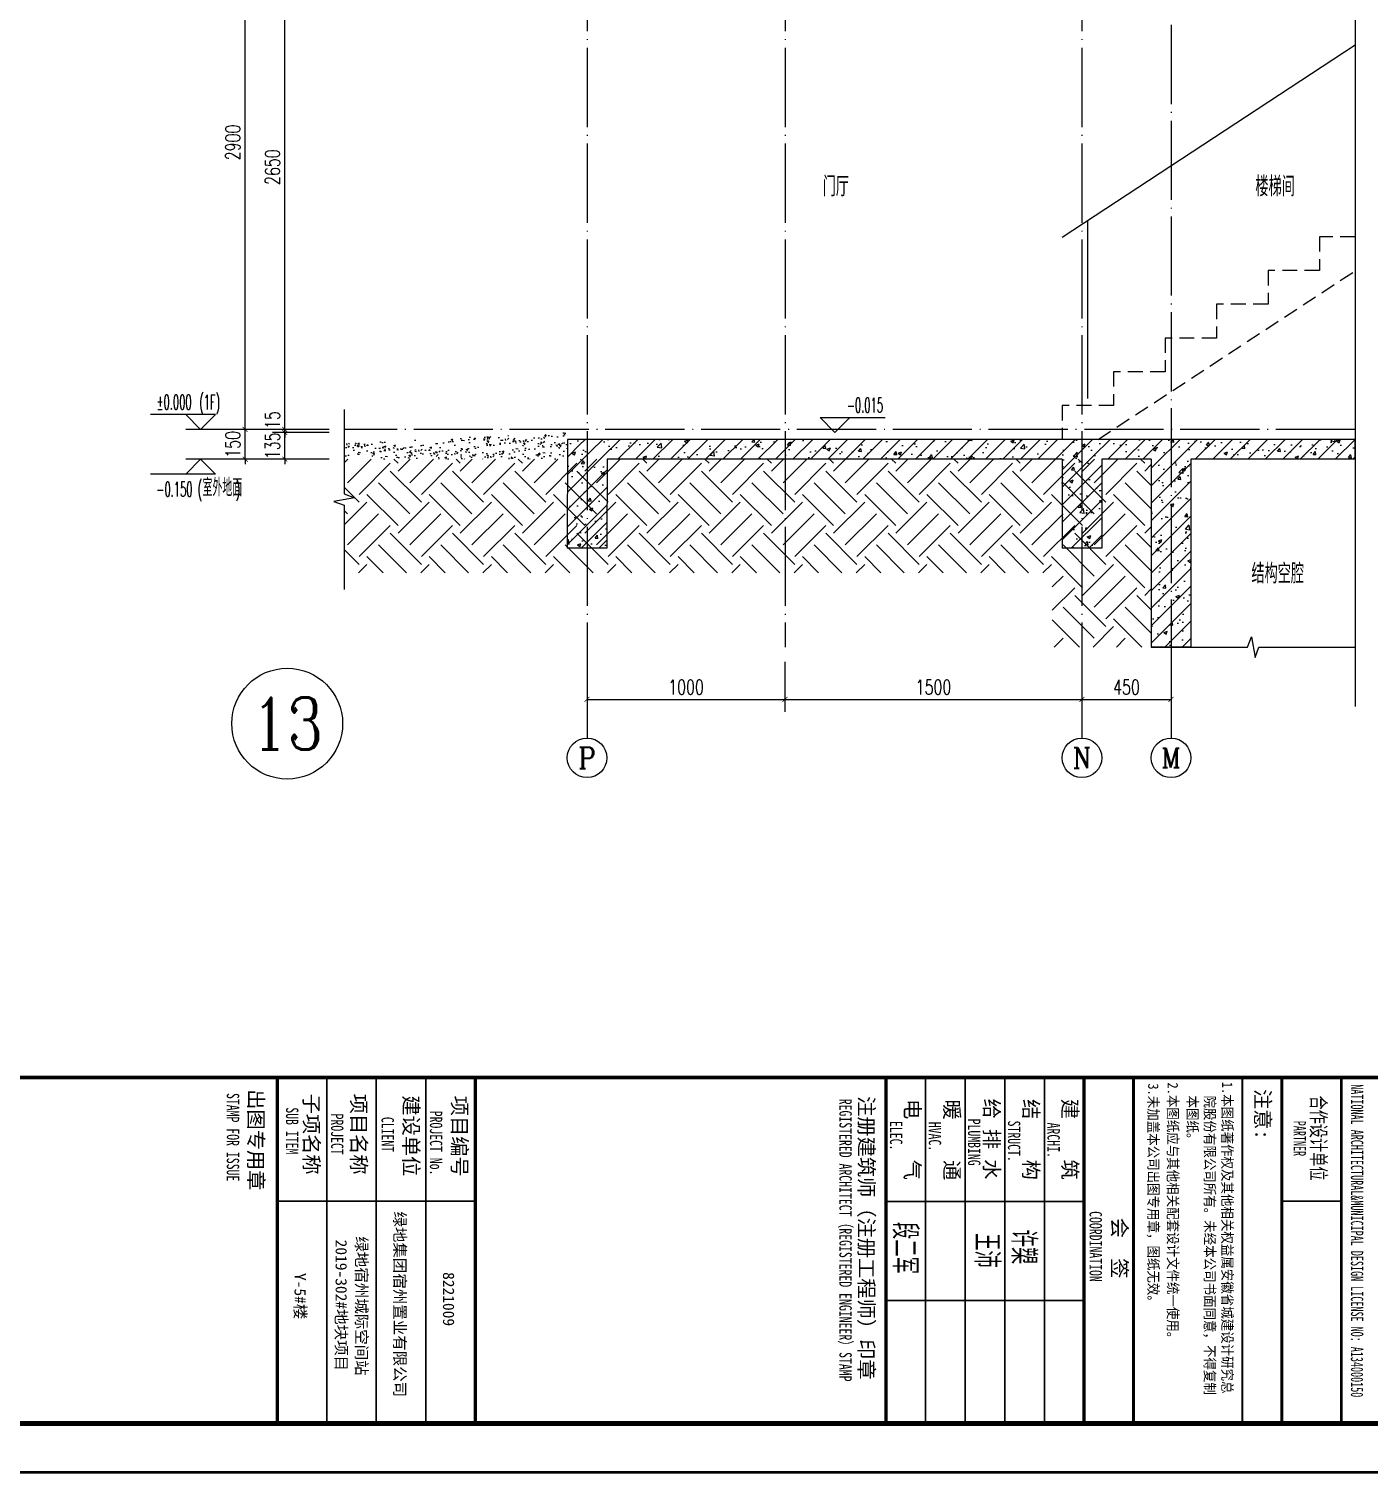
# Model space of a CAD drawing. Extents: x -668857 to 185752, y -270966 to 286822.
# Drawn here: x 134022 to 140792, y 118011 to 125308 of the extents above; entities that cross this region are included whole.
import ezdxf
from ezdxf.enums import TextEntityAlignment as Align

# ---------------------------------------------------------------- set-up
doc = ezdxf.new("R2010")
doc.units = 0
doc.header["$LTSCALE"] = 1000
doc.linetypes.add('DOTE', pattern=[2.42, 2, -0.2, 0.02, -0.2])
doc.linetypes.add('HIDDEN', pattern=[0.375, 0.25, -0.125])
doc.layers.get('0').update_dxf_attribs({"linetype": 'CONTINUOUS'})
doc.layers.get('DEFPOINTS').update_dxf_attribs({"linetype": 'CONTINUOUS'})
for name, color, linetype in [('A-AXIS_TEXT', 7, 'CONTINUOUS'), ('AXIS', 3, 'CONTINUOUS'), ('DIM_ELEV', 3, 'CONTINUOUS'), ('DIM_SYMB', 3, 'CONTINUOUS'), ('PUB_DIM', 3, 'CONTINUOUS'), ('PUB_TEXT', 2, 'CONTINUOUS'), ('WALL', 5, 'CONTINUOUS'), ('图签文字', 4, 'CONTINUOUS')]:
    doc.layers.add(name, color=color, linetype=linetype)
for name, color, linetype, lineweight in [('AXIS_TEXT', 7, 'CONTINUOUS', 20), ('DOTE', 19, 'DOTE', 9), ('PUB_HATCH', 8, 'CONTINUOUS', 9), ('STAIR', 2, 'CONTINUOUS', 18), ('图框', 9, 'CONTINUOUS', 18), ('图签', 147, 'CONTINUOUS', 18), ('填充', 251, 'CONTINUOUS', 5), ('立面-栏杆', 105, 'CONTINUOUS', 15)]:
    doc.layers.add(name, color=color, linetype=linetype, lineweight=lineweight)
doc.layers.add('yichutu', color=7, linetype='CONTINUOUS', true_color=0xffffff)
doc.styles.add('_TCH_AXIS', font='COMPLEX', dxfattribs={"bigfont": 'GBCBIG'})
doc.styles.add('_TCH_DIM', font='SIMPLEX.shx', dxfattribs={"width": 0.7, "bigfont": 'GBCBIG.shx'})
doc.styles.add('_TCH_DIM_T3', font='SIMPLEX', dxfattribs={"width": 0.705882, "bigfont": 'GBCBIG'})
doc.styles.add('COMPLEX', font='COMPLEX')
doc.styles.add('HT', font='simhei.ttf')
doc.styles.add('TSSD_REIN', font='tssdeng.shx', dxfattribs={"width": 0.7, "height": 300, "bigfont": 'tssdchn.shx'})
doc.styles.add('宋体', font='', dxfattribs={"height": 50})
doc.styles.add('建筑图签-1', font='simhei.ttf', dxfattribs={"width": 0.7})
doc.styles.add('建筑图签-2', font='TXT.shx', dxfattribs={"width": 0.5, "bigfont": 'HZTXT.shx'})
doc.styles.get('宋体').set_extended_font_data('SimSun')
doc.dimstyles.new('_TCH_ARCH&&25', dxfattribs={"dimtxt": 74.375, "dimasz": 25, "dimexe": 62.5, "dimexo": 75, "dimgap": 25, "dimtad": 1, "dimdec": 0, "dimzin": 0, "dimdsep": 46, "dimtxsty": '_TCH_DIM_T3', "dimblk": 'ARCHTICK', "dimcen": 0.09, "dimclrt": 7, "dimazin": 0, "dimtfac": 1, "dimtdec": 0, "dimtix": 1, "dimtmove": 2, "dimatfit": 3, "dimldrblk": 'ARCHTICK', "dimfxl": 1, "dimtolj": 1, "dimtzin": 0, "dimarcsym": 0})
pattern_1 = [(45, (-525879.05, 291727.59), (-44.194174, 44.194174), []), (50, (-525879.05, 291727.59), (179.315046, -15.688034), [18.75, -206.25]), (355, (-525879.05, 291727.6), (-34.687833, 188.048033), [15, -165]), (100.4514, (-525864.1, 291726.28), (144.627345, 172.359886), [15.935047, -175.28553]), (46.1842, (-525879.05, 291777.6), (266.81026, -41.379754), [28.125, -309.375]), (96.6356, (-525856.82, 291774.14), (233.66568, 243.52947), [23.90257, -262.92825]), (351.1842, (-525879.05, 291777.6), (233.66549, 243.52965), [22.5, -247.5]), (21, (-525854.05, 291765.09), (149.226763, -100.654723), [18.75, -206.25]), (326, (-525854.05, 291765.1), (60.828833, 181.28751), [15, -165]), (71.4514, (-525841.61, 291756.7), (210.055657, 80.632624), [15.935047, -175.28553]), (37.5, (-525879.05, 291727.59), (3.039964, 83.2234635), [0, -163, 0, -167.5, 0, -165.625]), (7.5, (-525879.05, 291727.59), (65.767384, 98.602928), [0, -95.5, 0, -159.25, 0, -63.125]), (327.5, (-525934.8, 291727.59), (133.455609, -5.638718), [0, -62.5, 0, -195, 0, -258.75]), (317.5, (-525959.8, 291727.59), (145.796542, 25.026246), [0, -81.25, 0, -129.5, 0, -183.75])]

# ---------------------------------------------------------------- blocks, each defined once
blk = doc.blocks.new('GFDDDDRG')
at = {"layer": '图框'}
blk.add_line((920410, -156002), (920410, -159502), dxfattribs=at)
blk.add_lwpolyline([(923310, -107437), (923310, -159999), (893610, -159999), (893610, -107437)], close=True, dxfattribs=at)
blk.add_lwpolyline([(923310, -107437), (923310, -159999), (893610, -159999), (893610, -107437)], close=True, dxfattribs=at)
at = {"layer": '图框', "const_width": 50}
blk.add_lwpolyline([(894110, -159499), (922810, -159499), (922810, -108687), (894110, -108687)], close=True, dxfattribs=at)
at = {"layer": '图框'}
for points, const_width in [([(894110, -156002), (922810, -156002)], 35), ([(909660, -159502), (909660, -156002)], 35), ([(910160, -156002), (910160, -159502)], 17.5), ([(910660, -156002), (910660, -159502)], 17.5), ([(911160, -156002), (911160, -159502)], 17.5), ([(911660, -156002), (911660, -159502)], 35), ([(911660, -156002), (911660, -159502)], 35), ([(915810, -156006), (915810, -159506)], 35), ([(916210, -156006), (916210, -159506)], 17.5), ([(916610, -156006), (916610, -159506)], 17.5), ([(917010, -156006), (917010, -159506)], 17.5), ([(917410, -156006), (917410, -159506)], 17.5), ([(917810, -156006), (917810, -159506)], 35), ([(917810, -156006), (917810, -159506)], 35), ([(918310, -156006), (918310, -159506)], 30), ([(919410, -156002), (919410, -159502)], 17.5), ([(919810, -156002), (919810, -159502)], 30), ([(919810, -156002), (919810, -159502)], 30), ([(920410, -156002), (920410, -159502)], 30), ([(920410, -156002), (920410, -159502)], 30), ([(909660, -157252), (911660, -157252)], 17.5), ([(917810, -157256), (915810, -157256)], 17.5), ([(920410, -157252), (919810, -157252)], 17.5), ([(917810, -158256), (915810, -158256)], 17.5)]:
    blk.add_lwpolyline(points, dxfattribs=dict(at, const_width=const_width))
for s, height, style, width, p in [('3.未加盖本公司出图专用章，图纸无效。', 105, 'HT', 0.88, (918459, -156061)), (' 2.本图纸应与其他相关配套设计文件统一使用。 ', 105, 'HT', 0.88, (918656, -155989)), ('1.本图纸著作权及其他相关权益属安徽省城建设计研究总', 105, 'HT', 0.88, (919206, -156045)), ('NATIONAL ARCHITECTURAL&MUNICIPAL DESIGN LICENSE NO: A134000150', 125, '建筑图签-1', 0.6, (920507, -156070)), ('STAMP FOR ISSUE', 125, '建筑图签-1', 0.7, (909150, -156158)), ('REGISTERED ARCHITECT（REGISTERED ENGINEER）STAMP', 125, '建筑图签-1', 0.7, (915339, -156216)), ('本图纸。', 105, 'HT', 0.88, (918854, -156184)), ('院股份有限公司所有。未经本公司书面同意，不得复制', 105, 'HT', 0.88, (919029, -156184)), ('SUB ITEM', 125, '建筑图签-1', 0.7, (909748, -156303)), ('PROJECT', 125, '建筑图签-1', 0.7, (910203, -156366)), ('CLIENT', 125, '建筑图签-1', 0.7, (910713, -156399)), ('PROJECT No.', 125, '建筑图签-1', 0.7, (911202, -156337, -899)), ('PLUMBING', 125, '建筑图签-1', 0.7, (916639, -156417)), ('STRUCT.', 125, '建筑图签-1', 0.7, (917042, -156437)), ('PARTNER', 125, '建筑图签-1', 0.6, (919927, -156439)), ('ELEC.', 125, '建筑图签-1', 0.7, (915850, -156441)), ('HVAC.', 125, '建筑图签-1', 0.7, (916242, -156449)), ('ARCHI.', 125, '建筑图签-1', 0.7, (917441, -156457)), ('COORDINATION', 125, '建筑图签-1', 0.7, (917866, -157352))]:
    blk.add_text(s, height=height, rotation=270, dxfattribs=dict(at, style=style, width=width)).set_placement(p)
at = {"layer": '图签', "color": 2, "style": '宋体'}
for s, height, p in [('绿地集团宿州置业有限公司', 114.67, (910841, -157355)), ('绿地宿州城际空间站', 114.7, (910454, -157607)), ('2019-302#地块项目', 114.67, (910249, -157640)), ('Y-5#楼', 114.7, (909834, -157977)), ('8221009', 114.7, (911334, -157968))]:
    blk.add_text(s, height=height, rotation=270, dxfattribs=at).set_placement(p)
at = {"layer": '图签文字', "color": 7, "style": '建筑图签-1'}
for s, p in [('出图专用章', (909369, -156120)), ('注意:', (919541, -156118)), ('子项名称', (909930, -156165)), ('项目名称', (910408, -156165)), ('建设单位', (910937, -156182)), ('项目编号', (911426, -156186)), ('注册建筑师（注册工程师）印章', (915537, -156190)), ('电    气', (916001, -156219)), ('暖    通', (916401, -156224)), ('给 排 水', (916802, -156214)), ('结    构', (917199, -156219)), ('建    筑', (917593, -156217)), ('会  签', (918094, -157419))]:
    blk.add_text(s, height=150, rotation=270, dxfattribs=at).set_placement(p)
at = {"layer": '图签文字', "color": 7, "style": '建筑图签-1', "width": 0.7}
blk.add_text('合作设计单位', height=150, rotation=270, dxfattribs=at).set_placement((920105, -156184))
at = {"layer": '图签文字', "color": 1, "style": '建筑图签-2', "width": 0.7}
for s, p in [('段二军', (915876, -157462)), ('王沛', (916703, -157575)), ('许槊', (917074, -157539))]:
    blk.add_text(s, height=250, rotation=270, dxfattribs=at).set_placement(p)
blk = doc.blocks.new('yct-1051-594-26275-14850-25-1002.0')
at = {"layer": 'yichutu', "color": 7, "true_color": 0xffffff}
blk.add_lwpolyline([(0, 0), (0, 14850), (26275, 14850), (26275, 0)], close=True, dxfattribs=at)
blk = doc.blocks.new('_ArchTick')
at = {"color": 0, "linetype": 'ByBlock', "const_width": 0.15}
blk.add_lwpolyline([(-0.5, -0.5), (0.5, 0.5)], dxfattribs=at)
blk = doc.blocks.new('*D1468')
at = {"layer": 'AXIS', "color": 0, "lineweight": -2, "transparency": 16777216}
for p, q in [((136841.2, 122109.6), (136841.2, 121858)), ((137841.2, 122109.6), (137841.2, 121858)), ((136841.2, 121920.5), (137841.2, 121920.5))]:
    blk.add_line(p, q, dxfattribs=at)
at = {"layer": 'DEFPOINTS', "color": 0, "transparency": 16777216}
for p in [(136841.2, 122184.6), (137841.2, 122184.6), (137841.2, 121920.5)]:
    blk.add_point(p, dxfattribs=at)
at = {"layer": 'AXIS', "color": 0, "lineweight": -2, "transparency": 16777216, "xscale": 25, "yscale": 25, "zscale": 25, "rotation": 180}
blk.add_blockref('_ArchTick', (136841.2, 121920.5), dxfattribs=at)
at = {"layer": 'AXIS', "color": 0, "lineweight": -2, "transparency": 16777216, "xscale": 25, "yscale": 25, "zscale": 25}
blk.add_blockref('_ArchTick', (137841.2, 121920.5), dxfattribs=at)
at = {"layer": 'AXIS', "color": 7, "transparency": 16777216, "insert": (137341.2, 121982.7), "char_height": 74.38, "attachment_point": 5, "style": '_TCH_DIM_T3'}
blk.add_mtext('\\A1;1000', dxfattribs=at)
blk = doc.blocks.new('*D1469')
at = {"layer": 'AXIS', "color": 0, "lineweight": -2, "transparency": 16777216}
for p, q in [((137841.2, 122109.6), (137841.2, 121858)), ((139341.2, 122109.6), (139341.2, 121858)), ((137841.2, 121920.5), (139341.2, 121920.5))]:
    blk.add_line(p, q, dxfattribs=at)
at = {"layer": 'DEFPOINTS', "color": 0, "transparency": 16777216}
for p in [(137841.2, 122184.6), (139341.2, 122184.6), (139341.2, 121920.5)]:
    blk.add_point(p, dxfattribs=at)
at = {"layer": 'AXIS', "color": 0, "lineweight": -2, "transparency": 16777216, "xscale": 25, "yscale": 25, "zscale": 25, "rotation": 180}
blk.add_blockref('_ArchTick', (137841.2, 121920.5), dxfattribs=at)
at = {"layer": 'AXIS', "color": 0, "lineweight": -2, "transparency": 16777216, "xscale": 25, "yscale": 25, "zscale": 25}
blk.add_blockref('_ArchTick', (139341.2, 121920.5), dxfattribs=at)
at = {"layer": 'AXIS', "color": 7, "transparency": 16777216, "insert": (138591.2, 121982.7), "char_height": 74.38, "attachment_point": 5, "style": '_TCH_DIM_T3'}
blk.add_mtext('\\A1;1500', dxfattribs=at)
blk = doc.blocks.new('*D1470')
at = {"layer": 'AXIS', "color": 0, "lineweight": -2, "transparency": 16777216}
for p, q in [((139341.2, 122109.6), (139341.2, 121858)), ((139791.2, 122109.6), (139791.2, 121858)), ((139341.2, 121920.5), (139791.2, 121920.5))]:
    blk.add_line(p, q, dxfattribs=at)
at = {"layer": 'DEFPOINTS', "color": 0, "transparency": 16777216}
for p in [(139341.2, 122184.6), (139791.2, 122184.6), (139791.2, 121920.5)]:
    blk.add_point(p, dxfattribs=at)
at = {"layer": 'AXIS', "color": 0, "lineweight": -2, "transparency": 16777216, "xscale": 25, "yscale": 25, "zscale": 25, "rotation": 180}
blk.add_blockref('_ArchTick', (139341.2, 121920.5), dxfattribs=at)
at = {"layer": 'AXIS', "color": 0, "lineweight": -2, "transparency": 16777216, "xscale": 25, "yscale": 25, "zscale": 25}
blk.add_blockref('_ArchTick', (139791.2, 121920.5), dxfattribs=at)
at = {"layer": 'AXIS', "color": 7, "transparency": 16777216, "insert": (139566.2, 121982.7), "char_height": 74.38, "attachment_point": 5, "style": '_TCH_DIM_T3'}
blk.add_mtext('\\A1;450', dxfattribs=at)
blk = doc.blocks.new('*D1471')
at = {"layer": 'DEFPOINTS', "color": 0, "transparency": 16777216}
for p in [(135314.2, 123269.4), (135614.2, 123269.4), (135614.2, 123134.1)]:
    blk.add_point(p, dxfattribs=at)
at = {"layer": 'PUB_DIM', "color": 0, "lineweight": -2, "transparency": 16777216}
for p, q in [((135539.2, 123269.4), (135251.7, 123269.4)), ((135314.2, 123269.4), (135314.2, 123294.4)), ((135314.2, 123134.1), (135314.2, 123269.4)), ((135539.2, 123134.1), (135251.7, 123134.1)), ((135314.2, 123134.1), (135314.2, 123109.1))]:
    blk.add_line(p, q, dxfattribs=at)
at = {"layer": 'PUB_DIM', "color": 0, "lineweight": -2, "transparency": 16777216, "xscale": 25, "yscale": 25, "zscale": 25}
for p, rotation in [((135314.2, 123269.4), 270), ((135314.2, 123134.1), 90)]:
    blk.add_blockref('_ArchTick', p, dxfattribs=dict(at, rotation=rotation))
at = {"layer": 'PUB_DIM', "color": 7, "transparency": 16777216, "insert": (135252, 123201.7), "char_height": 74.38, "attachment_point": 5, "rotation": 90, "style": '_TCH_DIM_T3'}
blk.add_mtext('\\A1;135', dxfattribs=at)
blk = doc.blocks.new('*D1472')
at = {"layer": 'DEFPOINTS', "color": 0, "transparency": 16777216}
for p in [(135314.2, 123284.6), (135614.2, 123284.6), (135614.2, 123269.4)]:
    blk.add_point(p, dxfattribs=at)
at = {"layer": 'PUB_DIM', "color": 0, "lineweight": -2, "transparency": 16777216}
for p, q in [((135539.2, 123284.6), (135251.7, 123284.6)), ((135539.2, 123269.4), (135251.7, 123269.4)), ((135314.2, 123284.6), (135314.2, 123309.6)), ((135314.2, 123269.4), (135314.2, 123284.6)), ((135314.2, 123269.4), (135314.2, 123244.4))]:
    blk.add_line(p, q, dxfattribs=at)
at = {"layer": 'PUB_DIM', "color": 0, "lineweight": -2, "transparency": 16777216, "xscale": 25, "yscale": 25, "zscale": 25}
for p, rotation in [((135314.2, 123284.6), 270), ((135314.2, 123269.4), 90)]:
    blk.add_blockref('_ArchTick', p, dxfattribs=dict(at, rotation=rotation))
at = {"layer": 'PUB_DIM', "color": 7, "transparency": 16777216, "insert": (135252, 123332), "char_height": 74.38, "attachment_point": 5, "rotation": 90, "style": '_TCH_DIM_T3'}
blk.add_mtext('\\A1;15', dxfattribs=at)
blk = doc.blocks.new('*D1473')
at = {"layer": 'DEFPOINTS', "color": 0, "transparency": 16777216}
for p in [(135314.2, 125934.6), (135614.2, 125934.6), (135614.2, 123284.6)]:
    blk.add_point(p, dxfattribs=at)
at = {"layer": 'PUB_DIM', "color": 0, "lineweight": -2, "transparency": 16777216}
for p, q in [((135539.2, 125934.6), (135251.7, 125934.6)), ((135314.2, 123284.6), (135314.2, 125934.6)), ((135539.2, 123284.6), (135251.7, 123284.6))]:
    blk.add_line(p, q, dxfattribs=at)
at = {"layer": 'PUB_DIM', "color": 0, "lineweight": -2, "transparency": 16777216, "xscale": 25, "yscale": 25, "zscale": 25}
for p, rotation in [((135314.2, 125934.6), 90), ((135314.2, 123284.6), 270)]:
    blk.add_blockref('_ArchTick', p, dxfattribs=dict(at, rotation=rotation))
at = {"layer": 'PUB_DIM', "color": 7, "transparency": 16777216, "insert": (135252, 124609.6), "char_height": 74.38, "attachment_point": 5, "rotation": 90, "style": '_TCH_DIM_T3'}
blk.add_mtext('\\A1;2650', dxfattribs=at)
blk = doc.blocks.new('*D1474')
at = {"layer": 'DEFPOINTS', "color": 0, "transparency": 16777216}
for p in [(135114.2, 123284.6), (135614.2, 123284.6), (135614.2, 123134.1)]:
    blk.add_point(p, dxfattribs=at)
at = {"layer": 'PUB_DIM', "color": 0, "lineweight": -2, "transparency": 16777216}
for p, q in [((135539.2, 123284.6), (135051.7, 123284.6)), ((135114.2, 123284.6), (135114.2, 123309.6)), ((135114.2, 123134.1), (135114.2, 123284.6)), ((135539.2, 123134.1), (135051.7, 123134.1)), ((135114.2, 123134.1), (135114.2, 123109.1))]:
    blk.add_line(p, q, dxfattribs=at)
at = {"layer": 'PUB_DIM', "color": 0, "lineweight": -2, "transparency": 16777216, "xscale": 25, "yscale": 25, "zscale": 25}
for p, rotation in [((135114.2, 123284.6), 270), ((135114.2, 123134.1), 90)]:
    blk.add_blockref('_ArchTick', p, dxfattribs=dict(at, rotation=rotation))
at = {"layer": 'PUB_DIM', "color": 7, "transparency": 16777216, "insert": (135052, 123209.3), "char_height": 74.38, "attachment_point": 5, "rotation": 90, "style": '_TCH_DIM_T3'}
blk.add_mtext('\\A1;150', dxfattribs=at)
blk = doc.blocks.new('*D1475')
at = {"layer": 'DEFPOINTS', "color": 0, "transparency": 16777216}
for p in [(135114.2, 126184.6), (135614.2, 126184.6), (135614.2, 123284.6)]:
    blk.add_point(p, dxfattribs=at)
at = {"layer": 'PUB_DIM', "color": 0, "lineweight": -2, "transparency": 16777216}
for p, q in [((135539.2, 126184.6), (135051.7, 126184.6)), ((135114.2, 123284.6), (135114.2, 126184.6)), ((135539.2, 123284.6), (135051.7, 123284.6))]:
    blk.add_line(p, q, dxfattribs=at)
at = {"layer": 'PUB_DIM', "color": 0, "lineweight": -2, "transparency": 16777216, "xscale": 25, "yscale": 25, "zscale": 25}
for p, rotation in [((135114.2, 126184.6), 90), ((135114.2, 123284.6), 270)]:
    blk.add_blockref('_ArchTick', p, dxfattribs=dict(at, rotation=rotation))
at = {"layer": 'PUB_DIM', "color": 7, "transparency": 16777216, "insert": (135052, 124734.6), "char_height": 74.38, "attachment_point": 5, "rotation": 90, "style": '_TCH_DIM_T3'}
blk.add_mtext('\\A1;2900', dxfattribs=at)
blk = doc.blocks.new('_AXISO')
blk.add_circle((0, 0), 0.5)
at = {"layer": 'A-AXIS_TEXT', "style": 'COMPLEX', "width": 1.041667}
blk.add_attdef('A', text='', height=0.56, dxfattribs=at).set_placement((-0.25, -0.28), (0.25, -0.28), align=Align.FIT)
blk = doc.blocks.new('20210902.15311138')
at = {"layer": 'DOTE', "color": 1, "linetype": 'DOTE', "ltscale": 0.2}
for p, q in [((87398.9, -113645.9), (87398.9, -133245.9)), ((84448.9, -126345.9), (84448.9, -133245.9)), ((85448.9, -126345.9), (85448.9, -133245.9)), ((86948.9, -126345.9), (86948.9, -133245.9)), ((88329.1, -132145.9), (83221.9, -132145.9))]:
    blk.add_line(p, q, dxfattribs=at)

msp = doc.modelspace()

# ---------------------------------------------------------------- hatches: boundary and pattern name
at = {"layer": 'PUB_HATCH'}
h = msp.add_hatch(dxfattribs=at)
h.set_pattern_fill('钢筋混凝土', color=256, scale=25, style=0)
h.set_pattern_definition(pattern_1)
h.paths.add_polyline_path([(136942.05, 123134.56), (136742.23, 123234.56), (136741.25, 122684.74), (136941.25, 122684.38)])
h = msp.add_hatch(dxfattribs=at)
h.set_pattern_fill('钢筋混凝土', color=256, scale=25, style=0)
h.set_pattern_definition(pattern_1)
h.paths.add_polyline_path([(139341.25, 123167.89), (139341.25, 123234.56), (136742.23, 123234.56), (136942.05, 123134.56), (139241.25, 123134.56)])
h = msp.add_hatch(dxfattribs=at)
h.set_pattern_fill('钢筋混凝土', color=256, scale=25, style=0)
h.set_pattern_definition(pattern_1)
h.paths.add_polyline_path([(139791.25, 123167.89), (139791.25, 123234.56), (139341.25, 123234.56), (139341.25, 123167.89), (139441.25, 123134.56), (139691.25, 123134.56)])
h = msp.add_hatch(dxfattribs=at)
h.set_pattern_fill('钢筋混凝土', color=256, scale=25, style=0)
h.set_pattern_definition(pattern_1)
h.paths.add_polyline_path([(140721.46, 123234.56), (139791.25, 123234.56), (139791.25, 123167.89), (139891.25, 123134.56), (140721.46, 123134.56)])
h = msp.add_hatch(dxfattribs=at)
h.set_pattern_fill('钢筋混凝土', color=256, scale=25, style=0)
h.set_pattern_definition(pattern_1)
h.paths.add_polyline_path([(139341.25, 123167.89), (139241.25, 123134.56), (139241.25, 122684.56), (139441.25, 122684.56), (139441.25, 123134.56)])
h = msp.add_hatch(dxfattribs=at)
h.set_pattern_fill('钢筋混凝土', color=256, scale=25, style=0)
h.set_pattern_definition(pattern_1)
h.paths.add_polyline_path([(139791.25, 123167.89), (139691.25, 123134.56), (139691.21, 122184.58), (139891.21, 122184.57), (139891.25, 123134.56)])
at = {"layer": '填充'}
h = msp.add_hatch(dxfattribs=at)
h.set_pattern_fill('AR-CONC', color=256, scale=50, style=0)
h.set_pattern_definition([(50, (-14450856.75, -5232623.16), (91.0923345, -7.96954277), [9.525, -104.775]), (355, (-14450856.75, -5232623.16), (-17.621413, 95.52832144), [7.62, -83.82]), (100.451, (-14450849.16, -5232623.82), (73.47125083, 87.5583439), [8.095, -89.045]), (46.1842, (-14450856.75, -5232597.76), (135.53952045, -21.021164), [14.2875, -157.1625]), (96.6356, (-14450845.45, -5232599.51), (118.7021172, 123.712778), [12.1425, -133.5675]), (351.184, (-14450856.75, -5232597.76), (118.7023029, 123.7125589), [11.43, -125.73]), (21, (-14450844.05, -5232604.11), (75.8074399, -51.13275926), [9.525, -104.775]), (326, (-14450844.05, -5232604.11), (30.9010142, 92.09398306), [7.62, -83.82]), (71.4514, (-14450837.73, -5232608.37), (106.7082454, 40.96142886), [8.095, -89.045]), (37.5, (-14450856.75, -5232623.16), (1.544301625, 42.277519437), [0, -82.804, 0, -85.09, 0, -84.1375]), (7.5, (-14450856.75, -5232623.16), (33.40983126, 50.09028741), [0, -48.514, 0, -80.899, 0, -32.0675]), (327.5, (-14450885.07, -5232623.16), (67.79529758, -2.864372), [0, -31.75, 0, -99.06, 0, -131.445]), (317.5, (-14450897.77, -5232623.16), (74.0645907, 12.71324552), [0, -41.275, 0, -65.786, 0, -93.345])])
h.paths.add_polyline_path([(135614.24, 123213.25), (135614.24, 123134.93), (136741.27, 123134.92), (136741.27, 123269.36)])
h = msp.add_hatch(dxfattribs=at)
h.set_pattern_fill('EARTH', color=250, scale=70, angle=45, style=0)
h.set_pattern_definition([(45, (-661712.08, -263329.7), (0, 314.308964), [222.25, -222.25]), (45, (-661771.01, -263270.77), (0, 314.308964), [222.25, -222.25]), (45, (-661829.95, -263211.83), (0, 314.308964), [222.25, -222.25]), (135, (-661829.95, -263172.55), (-314.308964, 0), [222.25, -222.25]), (135, (-661771.01, -263113.61), (-314.308964, 0), [222.25, -222.25]), (135, (-661712.08, -263054.68), (-314.308964, 0), [222.25, -222.25])])
h.paths.add_polyline_path([(135614.24, 122560.22), (139191.25, 122560.22), (139191.25, 122184.58), (139691.26, 122184.58), (139691.24, 123134.78), (135614.24, 123134.55)])

# ---------------------------------------------------------------- linework, layer by layer
at = {"layer": 'AXIS'}
for p, q in [((136841.22, 122184.58), (136841.22, 121725.19)), ((139341.22, 122184.58), (139341.22, 121725.19)), ((139791.21, 122184.58), (139791.21, 121725.19))]:
    msp.add_line(p, q, dxfattribs=at)
at = {"layer": 'AXIS', "color": 6}
msp.add_circle((135326.64, 121798), 280, dxfattribs=at)
at = {"layer": 'DIM_ELEV'}
for p, q in [((134964.24, 123359.56), (134636.24, 123359.56)), ((134889.24, 123284.56), (134814.24, 123359.56)), ((134889.24, 123284.56), (134964.24, 123359.56)), ((135314.24, 123284.56), (134814.24, 123284.56)), ((134889.24, 123134.09), (134814.24, 123059.09)), ((135314.24, 123134.09), (134814.24, 123134.09)), ((134889.24, 123134.09), (134964.24, 123059.09)), ((134964.24, 123059.09), (134636.24, 123059.09))]:
    msp.add_line(p, q, dxfattribs=at)
at = {"layer": 'DIM_ELEV', "color": 6}
for p, q in [((138093.72, 123269.45), (138018.72, 123344.45)), ((138018.72, 123344.45), (138346.72, 123344.45)), ((138093.72, 123269.45), (138168.72, 123344.45))]:
    msp.add_line(p, q, dxfattribs=at)
at = {"layer": 'DIM_SYMB'}
for points in [[(140721.46, 141204.58), (140721.46, 131572.69), (140773.96, 131553.59), (140668.96, 131535.07), (140721.46, 131516.44), (140721.46, 121884.56)], [(135614.24, 123384.56), (135614.24, 122958.57), (135666.74, 122939.46), (135561.74, 122920.94), (135614.24, 122902.32), (135614.24, 122476.32)], [(139691.25, 122184.58), (140178.23, 122184.58), (140197.34, 122237.08), (140215.85, 122132.08), (140234.48, 122184.58), (140721.46, 122184.58)]]:
    msp.add_lwpolyline(points, dxfattribs=at)
at = {"layer": 'STAIR', "linetype": 'HIDDEN', "ltscale": 0.3}
msp.add_line((139423.57, 123234.56), (140721.46, 124086.11), dxfattribs=at)
msp.add_lwpolyline([(140721.46, 124258.1), (140541.3, 124258.1), (140541.3, 124087.51), (140281.3, 124087.51), (140281.3, 123916.92), (140021.3, 123916.92), (140021.3, 123746.34), (139761.3, 123746.34), (139761.3, 123575.75), (139501.3, 123575.75), (139501.3, 123405.16), (139241.3, 123405.16), (139241.3, 123234.57)], dxfattribs=at)
at = {"layer": 'WALL'}
for p, q in [((136742.23, 123234.56), (136741.25, 122684.74)), ((139341.25, 123234.56), (136742.23, 123234.56)), ((139791.25, 123234.56), (139341.25, 123234.56)), ((140721.46, 123234.56), (139791.25, 123234.56)), ((140721.46, 123134.56), (140721.46, 123234.56)), ((136942.05, 123134.56), (136941.25, 122684.38)), ((139241.25, 123134.56), (136942.05, 123134.56)), ((139241.25, 123134.56), (139241.25, 122684.56)), ((139441.25, 123134.56), (139441.25, 122684.56)), ((139691.25, 123134.56), (139441.25, 123134.56)), ((139691.25, 123134.56), (139691.21, 122184.58)), ((139891.25, 123134.56), (139891.21, 122184.57)), ((140721.46, 123134.56), (139891.25, 123134.56)), ((136941.25, 122684.38), (136741.25, 122684.74)), ((139441.25, 122684.56), (139241.25, 122684.56)), ((139891.21, 122184.57), (139691.21, 122184.58))]:
    msp.add_line(p, q, dxfattribs=at)
at = {"layer": '立面-栏杆', "color": 4}
for p, q in [((140721.46, 125226.01), (139241.29, 124254.86)), ((139371.3, 123440.16), (139371.3, 124340.16))]:
    msp.add_line(p, q, dxfattribs=at)

# ---------------------------------------------------------------- block references
at = {"xscale": 0.5, "yscale": 0.5, "zscale": 0.5}
msp.add_blockref('GFDDDDRG', (-319553.44, 198011.07), dxfattribs=at)
at = {"layer": 'AXIS'}
ref = msp.add_blockref('_AXISO', (136841.22, 121625.19), dxfattribs=dict(at, xscale=200, yscale=200, zscale=200))
ref.add_attrib('A', 'P', dxfattribs={"layer": 'AXIS_TEXT', "height": 108.81, "style": '_TCH_AXIS'}).set_placement((136797.18, 121570.78), (136885.26, 121570.78), align=Align.FIT)
ref = msp.add_blockref('_AXISO', (139341.22, 121625.19), dxfattribs=dict(at, xscale=200, yscale=200, zscale=200))
ref.add_attrib('A', 'N', dxfattribs={"layer": 'AXIS_TEXT', "height": 103.82, "style": '_TCH_AXIS'}).set_placement((139294.26, 121573.28), (139388.18, 121573.28), align=Align.FIT)
ref = msp.add_blockref('_AXISO', (139791.21, 121625.19), dxfattribs=dict(at, xscale=200, yscale=200, zscale=200))
ref.add_attrib('A', 'M', dxfattribs={"layer": 'AXIS_TEXT', "height": 98.99, "style": '_TCH_AXIS'}).set_placement((139741.72, 121575.69), (139840.71, 121575.69), align=Align.FIT)
at = {"layer": 'DOTE'}
msp.add_blockref('20210902.15311138', (52392.32, 255430.45), dxfattribs=at)
at = {"layer": 'yichutu', "rotation": 270}
msp.add_blockref('yct-1051-594-26275-14850-25-1002.0', (127251.45, 144292.59), dxfattribs=at)

# ---------------------------------------------------------------- texts
at = {"layer": 'AXIS_TEXT', "color": 6, "style": '_TCH_AXIS'}
msp.add_text('13', height=262.756, dxfattribs=at).set_placement((135145.21, 121666.62), (135508.07, 121666.62), align=Align.FIT)
at = {"layer": 'PUB_TEXT'}
for s, height, style, width, p in [('门厅', 100, 'TSSD_REIN', 0.7, (138031.47, 124462.33)), ('楼梯间', 100, 'TSSD_REIN', 0.7, (140217.25, 124462.33)), ('(1F)', 74.375, '_TCH_DIM', 0.494118, (134882.61, 123384.59)), ('%%P0.000', 74.375, '_TCH_DIM', 0.494118, (134667.24, 123385.81)), ('(', 74.38, '_TCH_DIM', 0.494118, (134874.56, 122946.56)), ('室外地面', 89.362, '_TCH_DIM', 0.7, (134899.06, 122946.56)), (')', 74.38, '_TCH_DIM', 0.494118, (135065.87, 122946.56)), ('-0.150', 74.375, '_TCH_DIM', 0.494118, (134665.84, 122945.34)), ('结构空腔', 100, 'TSSD_REIN', 0.7, (140197.34, 122506.37))]:
    msp.add_text(s, height=height, dxfattribs=dict(at, style=style, width=width)).set_placement(p)
at = {"layer": 'PUB_TEXT', "color": 6, "style": '_TCH_DIM', "width": 0.494118}
msp.add_text('-0.015', height=74.375, dxfattribs=at).set_placement((138153.72, 123370.7))

# ---------------------------------------------------------------- dimensions: what is measured, and where the dimension line sits
at = {"layer": 'AXIS'}
for p1, p2, picture, middle in [((136841.22, 122184.56), (137841.25, 122184.56), '*D1468', (137341.23, 121982.71)), ((137841.25, 122184.56), (139341.25, 122184.56), '*D1469', (138591.25, 121982.71)), ((139341.25, 122184.56), (139791.24, 122184.56), '*D1470', (139566.25, 121982.71))]:
    dim = msp.add_aligned_dim(p1=p1, p2=p2, distance=-264.03, dimstyle='_TCH_ARCH&&25', dxfattribs=at)
    dim.commit()
    dim.dimension.update_dxf_attribs({"geometry": picture, "text_midpoint": middle})
at = {"layer": 'PUB_DIM'}
for p1, p2, distance, picture, middle in [((135614.24, 123284.56), (135614.24, 126184.56), 500, '*D1475', (135052.05, 124734.56)), ((135614.24, 123284.56), (135614.24, 125934.56), 300, '*D1473', (135252.05, 124609.56)), ((135614.24, 123134.09), (135614.24, 123284.56), 500, '*D1474', (135052.05, 123209.33)), ((135614.24, 123134.09), (135614.24, 123269.36), 300, '*D1471', (135252.05, 123201.73))]:
    dim = msp.add_aligned_dim(p1=p1, p2=p2, distance=distance, dimstyle='_TCH_ARCH&&25', dxfattribs=at)
    dim.commit()
    dim.dimension.update_dxf_attribs({"geometry": picture, "text_midpoint": middle})
dim = msp.add_linear_dim(base=(135314.24, 123284.56), p1=(135614.24, 123269.36), p2=(135614.24, 123284.56), angle=90, dimstyle='_TCH_ARCH&&25', dxfattribs=at)
dim.commit()
dim.dimension.update_dxf_attribs({"geometry": '*D1472', "text_midpoint": (135252.05, 123331.98), "dimtype": 161})

doc.saveas('drawing.dxf')
